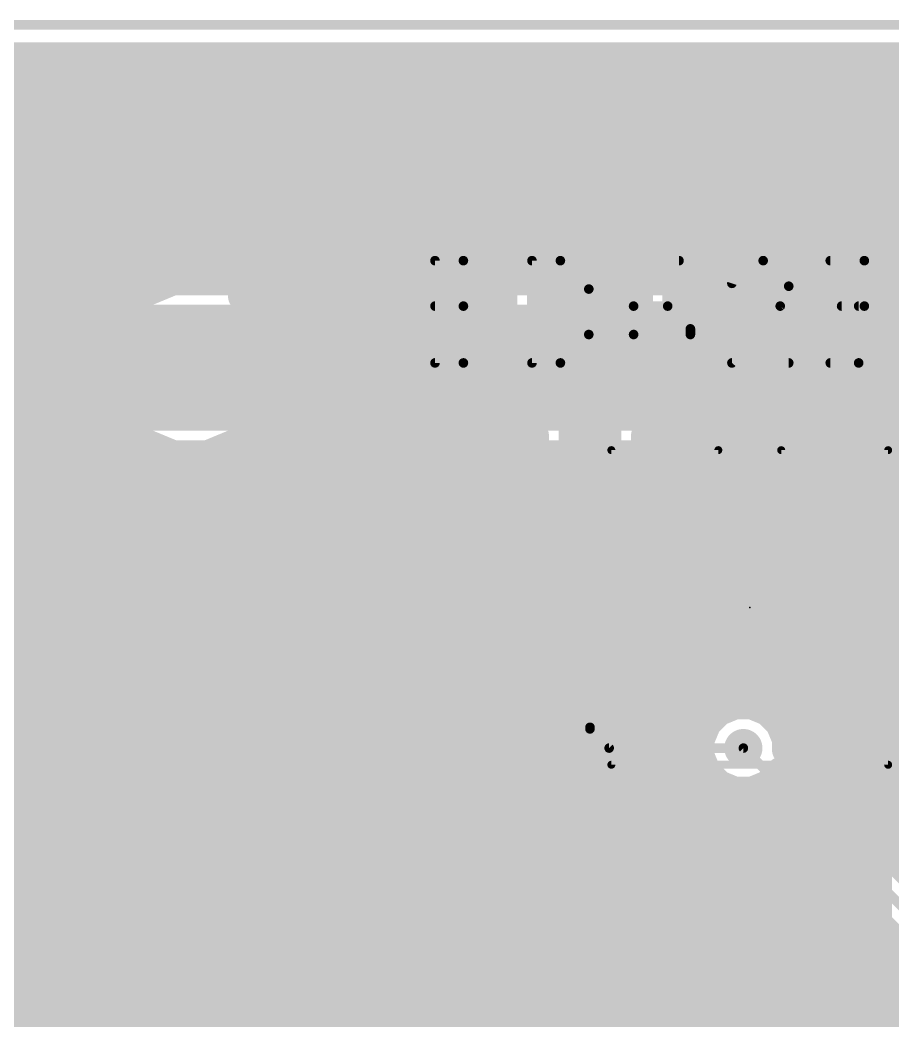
# Model space of a CAD drawing. Extents: x -50 to 50, y 0 to 88.
# Drawn here: x -24.3 to -10.42, y 72.17 to 88.08 of the extents above; entities that cross this region are included whole.
import ezdxf

# ---------------------------------------------------------------- set-up
doc = ezdxf.new("R2010")
doc.units = 0
for name, color, linetype in [('1', 12, 'CONTINUOUS'), ('16', 132, 'CONTINUOUS'), ('18', 110, 'CONTINUOUS'), ('20', 31, 'CONTINUOUS'), ('21', 253, 'CONTINUOUS'), ('23', 53, 'CONTINUOUS')]:
    doc.layers.add(name, color=color, linetype=linetype)

# ---------------------------------------------------------------- blocks, each defined once
blk = doc.blocks.new('RECT')
blk.add_solid([(-0.5, -0.5), (0.5, -0.5), (-0.5, 0.5), (0.5, 0.5)])
blk = doc.blocks.new('ROUNDV')
at = {"const_width": 0.5}
blk.add_lwpolyline([(0, -0.25, 1), (0, 0.25, 1), (0, -0.25)], format="xyb", dxfattribs=at)

msp = doc.modelspace()

# ---------------------------------------------------------------- linework, layer by layer
at = {"layer": '1'}
for points, const_width in [([(-49.4738, 87.4738), (49.4738, 87.4738)], 0.5), ([(-49.4738, 87), (49.4738, 87)], 0.5), ([(-49.4738, 86.5), (49.4738, 86.5)], 0.5), ([(-14.961, 86.4924), (-25.679, 86.4924)], 0.5), ([(-14.4456, 86.2789), (-14.961, 86.4924)], 0.5), ([(-14.0511, 85.8844), (-14.4456, 86.2789)], 0.5), ([(-14.1667, 86), (49.4738, 86)], 0.5), ([(-25.4, 85.09), (-15.24, 85.09)], 2), ([(-15.24, 85.09), (-15.24, 82.55)], 2), ([(-13.8376, 85.369), (-14.0511, 85.8844)], 0.5), ([(-13.8919, 85.5), (49.4738, 85.5)], 0.5), ([(-13.8376, 82.271), (-13.8376, 85.369)], 0.5), ([(-13.8376, 85), (49.4738, 85)], 0.5), ([(-13.8376, 84.5), (43.7423, 84.5)], 0.5), ([(-13.8376, 84), (43.3036, 84)], 0.5), ([(-24.8191, 83.6876), (-23.7057, 83.6876)], 0.5), ([(-23.7057, 83.6876), (-24.0489, 83.3444)], 0.5), ([(-20.4011, 83.3444), (-20.7443, 83.6876)], 0.5), ([(-20.7443, 83.6876), (-16.6424, 83.6876)], 0.5), ([(-16.6424, 83.6876), (-16.6424, 82.271)], 0.5), ([(-25.0067, 83.5), (-23.8933, 83.5)], 0.5), ([(-20.5567, 83.5), (-16.6424, 83.5)], 0.5), ([(-13.8376, 83.5), (9.1267, 83.5)], 0.5), ([(-29.21, 76.2), (-22.86, 82.55)], 2), ([(-24.0489, 83.3444), (-29.8909, 77.5024)], 0.5), ([(-22.86, 82.55), (-21.59, 82.55)], 2), ([(-20.1876, 82.829), (-20.4011, 83.3444)], 0.5), ([(-25.5067, 83), (-24.3933, 83)], 0.5), ([(-20.2584, 83), (-16.6424, 83)], 0.5), ([(-13.8376, 83), (8.8285, 83)], 0.5), ([(-20.1876, 82.271), (-20.1876, 82.829)], 0.5), ([(-15.24, 82.55), (-15.24, 80.645)], 1), ([(-20.1876, 82.5), (-16.6424, 82.5)], 0.5), ([(-13.8376, 82.5), (8.7576, 82.5)], 0.5), ([(-20.4011, 81.7556), (-20.1876, 82.271)], 0.5), ([(-16.6424, 82.271), (-16.4289, 81.7556)], 0.5), ([(-14.0511, 81.7556), (-13.8376, 82.271)], 0.5), ([(-20.2999, 82), (-16.5301, 82)], 0.5), ([(-13.9499, 82), (8.8699, 82)], 0.5), ([(-20.7956, 81.3611), (-20.4011, 81.7556)], 0.5), ([(-16.4289, 81.7556), (-16.1424, 81.4691)], 0.5), ([(-14.3376, 81.4691), (-14.0511, 81.7556)], 0.5), ([(-20.6567, 81.5), (-16.1733, 81.5)], 0.5), ([(-17.3117, 81.3649), (-17.5474, 81.1292)], 0.5), ([(-16.1424, 81.3649), (-17.3117, 81.3649)], 0.5), ([(-16.1424, 81.4691), (-16.1424, 81.3649)], 0.5), ([(-14.3376, 81.3649), (-14.3376, 81.4691)], 0.5), ([(-13.1683, 81.3649), (-14.3376, 81.3649)], 0.5), ([(-14.3067, 81.5), (9.2267, 81.5)], 0.5), ([(-12.9326, 81.1292), (-13.1683, 81.3649)], 0.5), ([(-12.3745, 81.3658), (-12.4683, 81.272)], 0.5), ([(-12.2595, 81.4322), (-12.3745, 81.3658)], 0.5), ([(-12.1314, 81.4665), (-12.2595, 81.4322)], 0.5), ([(-10.16, 81.4665), (-12.1314, 81.4665)], 0.5), ([(-21.311, 81.1476), (-20.7956, 81.3611)], 0.5), ([(-12.4683, 81.272), (-12.5347, 81.157)], 0.5), ([(-27.9076, 75.5191), (-22.2791, 81.1476)], 0.5), ([(-22.2791, 81.1476), (-21.311, 81.1476)], 0.5), ([(-17.5474, 81.1292), (-17.5474, 80.1608)], 0.5), ([(-12.9326, 80.1608), (-12.9326, 81.1292)], 0.5), ([(-12.5347, 81.157), (-12.569, 81.0289)], 0.5), ([(-22.4267, 81), (-17.5474, 81)], 0.5), ([(-12.9326, 81), (-12.569, 81)], 0.5), ([(-12.569, 81.0289), (-12.569, 80.645)], 0.5), ([(-12.569, 80.645), (-10.16, 80.645)], 0.5), ([(-10.16, 80.645), (-12.569, 80.645)], 0.5), ([(-12.569, 80.645), (-12.569, 80.2611)], 0.5), ([(-22.9267, 80.5), (-17.5474, 80.5)], 0.5), ([(-12.9326, 80.5), (-12.569, 80.5)], 0.5), ([(-12.569, 80.2611), (-12.5347, 80.133)], 0.5), ([(-21.869, 80.1424), (-22.3844, 79.9289)], 0.5), ([(-17.529, 80.1424), (-21.869, 80.1424)], 0.5), ([(-17.5474, 80.1608), (-17.529, 80.1424)], 0.5), ([(-13.0834, 80.01), (-12.9326, 80.1608)], 0.5), ([(-12.5347, 80.133), (-12.4683, 80.018)], 0.5), ([(-23.4267, 80), (-22.2127, 80)], 0.5), ([(-12.9326, 79.8592), (-13.0834, 80.01)], 0.5), ([(-13.0734, 80), (-12.4503, 80)], 0.5), ([(-12.4683, 80.018), (-12.3884, 79.9382)], 0.5), ([(-12.3884, 79.9382), (-12.4674, 79.8592)], 0.5), ([(-22.3844, 79.9289), (-22.7789, 79.5344)], 0.5), ([(-12.9326, 79.0074), (-12.9326, 79.8592)], 0.5), ([(-12.4674, 79.8592), (-12.4674, 79.0074)], 0.5), ([(-15.24, 79.375), (-15.24, 78.74)], 1), ([(-10.16, 79.375), (-5.588, 79.375)], 1), ([(-23.9267, 79.5), (-22.7931, 79.5)], 0.5), ([(-22.7789, 79.5344), (-22.9924, 79.019)], 0.5), ([(-21.59, 78.74), (-21.59, 68.58)], 2), ([(-16.51, 78.74), (-21.59, 78.74)], 2), ([(-12.9326, 79.5), (-12.4674, 79.5)], 0.5), ([(-24.4267, 79), (-22.9924, 79)], 0.5), ([(-22.9924, 79.019), (-22.9924, 61.951)], 0.5), ([(-15.24, 78.74), (-16.51, 78.74)], 1), ([(-15.24, 78.105), (-15.24, 78.74)], 1), ([(-12.4674, 79.0074), (-12.9326, 79.0074)], 0.5), ([(-24.9267, 78.5), (-22.9924, 78.5)], 0.5), ([(-15.24, 78.105), (-10.16, 78.105)], 1), ([(-25.4267, 78), (-22.9924, 78)], 0.5), ([(-25.9267, 77.5), (-22.9924, 77.5)], 0.5), ([(-20.1876, 69.2867), (-20.1876, 77.3376)], 0.5), ([(-20.1876, 77.3376), (-17.529, 77.3376)], 0.5), ([(-17.529, 77.3376), (-17.5474, 77.3192)], 0.5), ([(-17.5474, 77.3192), (-17.5474, 76.3508)], 0.5), ([(-26.4267, 77), (-22.9924, 77)], 0.5), ([(-20.1876, 77), (-17.5474, 77)], 0.5), ([(-15.24, 76.8096), (-15.24, 76.835)], 0.1524), ([(-15.24, 76.8096), (-14.9352, 76.5048)], 0.1524), ([(-26.9267, 76.5), (-22.9924, 76.5)], 0.5), ([(-20.1876, 76.5), (-17.5474, 76.5)], 0.5), ([(-17.5474, 76.3508), (-17.3117, 76.1151)], 0.5), ([(-14.9352, 76.5048), (-12.8016, 76.5048)], 0.1524), ([(-17.3117, 76.1151), (-15.2223, 76.1151)], 0.5), ([(-15.2223, 76.1151), (-15.1334, 76.0262)], 0.5), ([(-12.2034, 76.1051), (-12.1993, 76.1151)], 0.5), ([(-12.1993, 76.1151), (-10.6894, 76.1151)], 0.5), ([(-10.6894, 76.1151), (-10.6894, 65.8989)], 0.5), ([(-27.4267, 76), (-22.9924, 76)], 0.5), ([(-20.1876, 76), (-13.2947, 76)], 0.5), ([(-15.1334, 76.0262), (-13.3209, 76.0262)], 0.5), ([(-13.3209, 76.0262), (-13.2013, 75.9066)], 0.5), ([(-12.4019, 75.9066), (-12.2034, 76.1051)], 0.5), ([(-12.3085, 76), (-10.6894, 76)], 0.5), ([(-13.2013, 75.9066), (-12.942, 75.7992)], 0.5), ([(-12.942, 75.7992), (-12.6612, 75.7992)], 0.5), ([(-12.6612, 75.7992), (-12.4019, 75.9066)], 0.5), ([(-27.9076, 75.5), (-22.9924, 75.5)], 0.5), ([(-20.1876, 75.5), (-10.6894, 75.5)], 0.5), ([(-28.0409, 75), (-22.9924, 75)], 0.5), ([(-20.1876, 75), (-10.6894, 75)], 0.5), ([(-49.4738, 74.5), (-22.9924, 74.5)], 0.5), ([(-20.1876, 74.5), (-10.6894, 74.5)], 0.5), ([(-49.4738, 74), (-22.9924, 74)], 0.5), ([(-20.1876, 74), (-10.6894, 74)], 0.5), ([(-49.4738, 73.5), (-22.9924, 73.5)], 0.5), ([(-20.1876, 73.5), (-10.6894, 73.5)], 0.5), ([(-49.4738, 73), (-22.9924, 73)], 0.5), ([(-20.1876, 73), (-10.6894, 73)], 0.5), ([(-49.4738, 72.5), (-22.9924, 72.5)], 0.5), ([(-20.1876, 72.5), (-10.6894, 72.5)], 0.5), ([(-49.4738, 72), (-22.9924, 72)], 0.5), ([(-20.1876, 72), (-10.6894, 72)], 0.5)]:
    msp.add_lwpolyline(points, dxfattribs=dict(at, const_width=const_width))
for points, const_width in [([(-14.9132, 86.6079, 1), (-15.0089, 86.3769)], 0.25), ([(-14.961, 86.3674, 1), (-14.961, 86.6174)], 0.25), ([(-14.3572, 86.3673, 1), (-14.534, 86.1905)], 0.25), ([(-14.4934, 86.1634, 1), (-14.3978, 86.3944)], 0.25), ([(-14.1667, 86.125, 1), (-14.1667, 85.875)], 0.25), ([(-14.74, 85.09, 1), (-15.74, 85.09)], 1), ([(-15.24, 84.59, 1), (-15.24, 85.59)], 1), ([(-13.9356, 85.9322, 1), (-14.1666, 85.8366)], 0.25), ([(-14.1395, 85.796, 1), (-13.9627, 85.9728)], 0.25), ([(-13.8919, 85.625, 1), (-13.8919, 85.375)], 0.25), ([(-13.7126, 85.369, 1), (-13.9626, 85.369)], 0.25), ([(-13.9531, 85.3211, 1), (-13.7221, 85.4168)], 0.25), ([(-13.8376, 85.125, 1), (-13.8376, 84.875)], 0.25), ([(-13.8376, 84.625, 1), (-13.8376, 84.375)], 0.25), ([(-13.8376, 84.125, 1), (-13.8376, 83.875)], 0.25), ([(-23.6173, 83.5992, 1), (-23.7941, 83.776)], 0.25), ([(-23.7057, 83.5626, 1), (-23.7057, 83.8126)], 0.25), ([(-20.6559, 83.776, 1), (-20.8327, 83.5992)], 0.25), ([(-20.7443, 83.8126, 1), (-20.7443, 83.5626)], 0.25), ([(-16.5174, 83.6876, 1), (-16.7674, 83.6876)], 0.25), ([(-16.6424, 83.5626, 1), (-16.6424, 83.8126)], 0.25), ([(-23.8933, 83.375, 1), (-23.8933, 83.625)], 0.25), ([(-20.5567, 83.625, 1), (-20.5567, 83.375)], 0.25), ([(-16.6424, 83.375, 1), (-16.6424, 83.625)], 0.25), ([(-13.8376, 83.625, 1), (-13.8376, 83.375)], 0.25), ([(-24.1373, 83.4328, 1), (-23.9605, 83.256)], 0.25), ([(-23.9605, 83.256, 1), (-24.1373, 83.4328)], 0.25), ([(-22.86, 83.05, 1), (-22.86, 82.05)], 1), ([(-22.5064, 82.1964, 1), (-23.2136, 82.9036)], 1), ([(-21.59, 82.05, 1), (-21.59, 83.05)], 1), ([(-20.2856, 83.3922, 1), (-20.5166, 83.2966)], 0.25), ([(-20.4895, 83.256, 1), (-20.3127, 83.4328)], 0.25), ([(-24.3933, 82.875, 1), (-24.3933, 83.125)], 0.25), ([(-20.2584, 83.125, 1), (-20.2584, 82.875)], 0.25), ([(-16.6424, 82.875, 1), (-16.6424, 83.125)], 0.25), ([(-13.8376, 83.125, 1), (-13.8376, 82.875)], 0.25), ([(-20.0626, 82.829, 1), (-20.3126, 82.829)], 0.25), ([(-15.74, 82.55, 1), (-14.74, 82.55)], 1), ([(-14.99, 82.55, 1), (-15.49, 82.55)], 0.5), ([(-20.3031, 82.7811, 1), (-20.0721, 82.8768)], 0.25), ([(-20.1876, 82.625, 1), (-20.1876, 82.375)], 0.25), ([(-16.6424, 82.375, 1), (-16.6424, 82.625)], 0.25), ([(-13.8376, 82.625, 1), (-13.8376, 82.375)], 0.25), ([(-20.0721, 82.2232, 1), (-20.3031, 82.3189)], 0.25), ([(-16.5269, 82.3189, 1), (-16.7579, 82.2232)], 0.25), ([(-13.7221, 82.2232, 1), (-13.9531, 82.3189)], 0.25), ([(-20.2999, 82.125, 1), (-20.2999, 81.875)], 0.25), ([(-20.3126, 82.271, 1), (-20.0626, 82.271)], 0.25), ([(-16.7674, 82.271, 1), (-16.5174, 82.271)], 0.25), ([(-16.5301, 81.875, 1), (-16.5301, 82.125)], 0.25), ([(-13.9499, 82.125, 1), (-13.9499, 81.875)], 0.25), ([(-13.9626, 82.271, 1), (-13.7126, 82.271)], 0.25), ([(-20.3127, 81.6672, 1), (-20.4895, 81.844)], 0.25), ([(-16.3405, 81.844, 1), (-16.5173, 81.6672)], 0.25), ([(-13.9627, 81.6672, 1), (-14.1395, 81.844)], 0.25), ([(-20.5166, 81.8034, 1), (-20.2856, 81.7078)], 0.25), ([(-16.5444, 81.7078, 1), (-16.3134, 81.8034)], 0.25), ([(-14.1666, 81.8034, 1), (-13.9356, 81.7078)], 0.25), ([(-20.6567, 81.625, 1), (-20.6567, 81.375)], 0.25), ([(-17.3117, 81.4899, 1), (-17.3117, 81.2399)], 0.25), ([(-17.2233, 81.2765, 1), (-17.4001, 81.4533)], 0.25), ([(-16.0174, 81.4691, 1), (-16.2674, 81.4691)], 0.25), ([(-16.2308, 81.3807, 1), (-16.054, 81.5575)], 0.25), ([(-16.1733, 81.375, 1), (-16.1733, 81.625)], 0.25), ([(-16.1424, 81.2399, 1), (-16.1424, 81.4899)], 0.25), ([(-14.2126, 81.4691, 1), (-14.4626, 81.4691)], 0.25), ([(-14.426, 81.5575, 1), (-14.2492, 81.3807)], 0.25), ([(-14.3376, 81.4899, 1), (-14.3376, 81.2399)], 0.25), ([(-14.3067, 81.625, 1), (-14.3067, 81.375)], 0.25), ([(-13.0799, 81.4533, 1), (-13.2567, 81.2765)], 0.25), ([(-13.1683, 81.2399, 1), (-13.1683, 81.4899)], 0.25), ([(-12.2861, 81.2774, 1), (-12.4629, 81.4542)], 0.25), ([(-12.2919, 81.5529, 1), (-12.2272, 81.3114)], 0.25), ([(-12.197, 81.3239, 1), (-12.322, 81.5404)], 0.25), ([(-12.1314, 81.5915, 1), (-12.1314, 81.3415)], 0.25), ([(-12.099, 81.3458, 1), (-12.1637, 81.5872)], 0.25), ([(-20.884, 81.4495, 1), (-20.7072, 81.2727)], 0.25), ([(-20.7478, 81.2456, 1), (-20.8434, 81.4766)], 0.25), ([(-16.2674, 81.3649, 1), (-16.0174, 81.3649)], 0.25), ([(-14.4626, 81.3649, 1), (-14.2126, 81.3649)], 0.25), ([(-12.5567, 81.3604, 1), (-12.3799, 81.1836)], 0.25), ([(-12.36, 81.2095, 1), (-12.5766, 81.3345)], 0.25), ([(-12.437, 81.4741, 1), (-12.312, 81.2575)], 0.25), ([(-22.2791, 81.2726, 1), (-22.2791, 81.0226)], 0.25), ([(-22.1907, 81.0592, 1), (-22.3675, 81.236)], 0.25), ([(-21.3589, 81.2631, 1), (-21.2632, 81.0321)], 0.25), ([(-21.311, 81.0226, 1), (-21.311, 81.2726)], 0.25), ([(-17.4224, 81.1292, 1), (-17.6724, 81.1292)], 0.25), ([(-17.6358, 81.2176, 1), (-17.459, 81.0408)], 0.25), ([(-12.8076, 81.1292, 1), (-13.0576, 81.1292)], 0.25), ([(-13.021, 81.0408, 1), (-12.8442, 81.2176)], 0.25), ([(-12.6429, 81.2195, 1), (-12.4264, 81.0945)], 0.25), ([(-12.4139, 81.1247, 1), (-12.6554, 81.1894)], 0.25), ([(-22.4267, 81.125, 1), (-22.4267, 80.875)], 0.25), ([(-17.5474, 80.875, 1), (-17.5474, 81.125)], 0.25), ([(-12.9326, 81.125, 1), (-12.9326, 80.875)], 0.25), ([(-12.444, 81.0289, 1), (-12.694, 81.0289)], 0.25), ([(-12.6897, 81.0612, 1), (-12.4483, 80.9965)], 0.25), ([(-12.569, 80.875, 1), (-12.569, 81.125)], 0.25), ([(-15.49, 80.645, 1), (-14.99, 80.645)], 0.5), ([(-12.569, 80.77, 1), (-12.569, 80.52)], 0.25), ([(-12.569, 80.77, 1), (-12.569, 80.52)], 0.25), ([(-12.444, 80.645, 1), (-12.694, 80.645)], 0.25), ([(-22.9267, 80.625, 1), (-22.9267, 80.375)], 0.25), ([(-17.5474, 80.375, 1), (-17.5474, 80.625)], 0.25), ([(-12.9326, 80.625, 1), (-12.9326, 80.375)], 0.25), ([(-12.694, 80.645, 1), (-12.444, 80.645)], 0.25), ([(-12.569, 80.375, 1), (-12.569, 80.625)], 0.25), ([(-12.4483, 80.2935, 1), (-12.6897, 80.2288)], 0.25), ([(-21.869, 80.2674, 1), (-21.869, 80.0174)], 0.25), ([(-21.8211, 80.0269, 1), (-21.9168, 80.2579)], 0.25), ([(-17.459, 80.2492, 1), (-17.6358, 80.0724)], 0.25), ([(-17.6174, 80.054, 1), (-17.4406, 80.2308)], 0.25), ([(-17.529, 80.0174, 1), (-17.529, 80.2674)], 0.25), ([(-12.8442, 80.0724, 1), (-13.021, 80.2492)], 0.25), ([(-12.694, 80.2611, 1), (-12.444, 80.2611)], 0.25), ([(-12.4264, 80.1955, 1), (-12.6429, 80.0705)], 0.25), ([(-23.4267, 80.125, 1), (-23.4267, 79.875)], 0.25), ([(-22.2127, 79.875, 1), (-22.2127, 80.125)], 0.25), ([(-17.6724, 80.1608, 1), (-17.4224, 80.1608)], 0.25), ([(-12.995, 80.0984, 1), (-13.1718, 79.9216)], 0.25), ([(-13.1718, 80.0984, 1), (-12.995, 79.9216)], 0.25), ([(-13.0734, 80.125, 1), (-13.0734, 79.875)], 0.25), ([(-13.0576, 80.1608, 1), (-12.8076, 80.1608)], 0.25), ([(-12.6554, 80.1006, 1), (-12.4139, 80.1653)], 0.25), ([(-12.3799, 80.1064, 1), (-12.5567, 79.9296)], 0.25), ([(-12.5766, 79.9555, 1), (-12.36, 80.0805)], 0.25), ([(-12.3, 79.8498, 1), (-12.4768, 80.0265)], 0.25), ([(-12.4503, 79.875, 1), (-12.4503, 80.125)], 0.25), ([(-22.4322, 80.0444, 1), (-22.3366, 79.8134)], 0.25), ([(-22.296, 79.8405, 1), (-22.4728, 80.0173)], 0.25), ([(-12.8076, 79.8592, 1), (-13.0576, 79.8592)], 0.25), ([(-13.021, 79.7708, 1), (-12.8442, 79.9476)], 0.25), ([(-12.3424, 79.8592, 1), (-12.5924, 79.8592)], 0.25), ([(-12.5558, 79.9476, 1), (-12.379, 79.7708)], 0.25), ([(-12.4768, 79.8498, 1), (-12.3, 80.0265)], 0.25), ([(-14.99, 79.375, 1), (-15.49, 79.375)], 0.5), ([(-10.16, 79.625, 1), (-10.16, 79.125)], 0.5), ([(-23.9267, 79.625, 1), (-23.9267, 79.375)], 0.25), ([(-22.8673, 79.6228, 1), (-22.6905, 79.446)], 0.25), ([(-22.6634, 79.4866, 1), (-22.8944, 79.5822)], 0.25), ([(-22.7931, 79.375, 1), (-22.7931, 79.625)], 0.25), ([(-21.09, 78.74, 1), (-22.09, 78.74)], 1), ([(-21.59, 79.24, 1), (-21.59, 78.24)], 1), ([(-16.51, 78.24, 1), (-16.51, 79.24)], 1), ([(-12.9326, 79.625, 1), (-12.9326, 79.375)], 0.25), ([(-12.4674, 79.375, 1), (-12.4674, 79.625)], 0.25), ([(-22.8674, 79.019, 1), (-23.1174, 79.019)], 0.25), ([(-22.9924, 78.875, 1), (-22.9924, 79.125)], 0.25), ([(-16.51, 78.99, 1), (-16.51, 78.49)], 0.5), ([(-14.99, 78.74, 1), (-15.49, 78.74)], 0.5), ([(-15.24, 78.49, 1), (-15.24, 78.99)], 0.5), ([(-12.9326, 79.1324, 1), (-12.9326, 78.8824)], 0.25), ([(-12.4674, 78.8824, 1), (-12.4674, 79.1324)], 0.25), ([(-23.1079, 79.0668, 1), (-22.8769, 78.9711)], 0.25), ([(-13.0576, 79.0074, 1), (-12.8076, 79.0074)], 0.25), ([(-12.5924, 79.0074, 1), (-12.3424, 79.0074)], 0.25), ([(-15.49, 78.74, 1), (-14.99, 78.74)], 0.5), ([(-22.9924, 78.375, 1), (-22.9924, 78.625)], 0.25), ([(-15.24, 78.355, 1), (-15.24, 77.855)], 0.5), ([(-15.49, 78.105, 1), (-14.99, 78.105)], 0.5), ([(-22.9924, 77.875, 1), (-22.9924, 78.125)], 0.25), ([(-22.9924, 77.375, 1), (-22.9924, 77.625)], 0.25), ([(-20.0626, 77.3376, 1), (-20.3126, 77.3376)], 0.25), ([(-20.1876, 77.4626, 1), (-20.1876, 77.2126)], 0.25), ([(-17.4224, 77.3192, 1), (-17.6724, 77.3192)], 0.25), ([(-17.6358, 77.4076, 1), (-17.459, 77.2308)], 0.25), ([(-17.4406, 77.2492, 1), (-17.6174, 77.426)], 0.25), ([(-17.529, 77.2126, 1), (-17.529, 77.4626)], 0.25), ([(-22.9924, 76.875, 1), (-22.9924, 77.125)], 0.25), ([(-20.1876, 77.125, 1), (-20.1876, 76.875)], 0.25), ([(-17.5474, 76.875, 1), (-17.5474, 77.125)], 0.25), ([(-15.2019, 76.835, 1), (-15.2781, 76.835)], 0.0762), ([(-15.2781, 76.8096, 1), (-15.2019, 76.8096)], 0.0762), ([(-15.2131, 76.8365, 1), (-15.2669, 76.7827)], 0.0762), ([(-22.9924, 76.375, 1), (-22.9924, 76.625)], 0.25), ([(-20.1876, 76.625, 1), (-20.1876, 76.375)], 0.25), ([(-17.5474, 76.375, 1), (-17.5474, 76.625)], 0.25), ([(-17.459, 76.4392, 1), (-17.6358, 76.2624)], 0.25), ([(-14.9352, 76.5429, 1), (-14.9352, 76.4667)], 0.0762), ([(-14.9621, 76.4779, 1), (-14.9083, 76.5317)], 0.0762), ([(-12.8016, 76.4667, 1), (-12.8016, 76.5429)], 0.0762), ([(-17.6724, 76.3508, 1), (-17.4224, 76.3508)], 0.25), ([(-17.3117, 76.2401, 1), (-17.3117, 75.9901)], 0.25), ([(-15.134, 76.2035, 1), (-15.3107, 76.0267)], 0.25), ([(-15.2223, 75.9901, 1), (-15.2223, 76.2401)], 0.25), ([(-12.1993, 76.2401, 1), (-12.1993, 75.9901)], 0.25), ([(-12.0838, 76.0673, 1), (-12.3148, 76.1629)], 0.25), ([(-10.5644, 76.1151, 1), (-10.8144, 76.1151)], 0.25), ([(-10.6894, 75.9901, 1), (-10.6894, 76.2401)], 0.25), ([(-22.9924, 75.875, 1), (-22.9924, 76.125)], 0.25), ([(-20.1876, 76.125, 1), (-20.1876, 75.875)], 0.25), ([(-17.4001, 76.0267, 1), (-17.2233, 76.2035)], 0.25), ([(-15.1334, 76.1512, 1), (-15.1334, 75.9012)], 0.25), ([(-15.2218, 75.9378, 1), (-15.0451, 76.1146)], 0.25), ([(-13.2325, 76.1146, 1), (-13.4093, 75.9378)], 0.25), ([(-13.3209, 75.9012, 1), (-13.3209, 76.1512)], 0.25), ([(-13.2947, 75.875, 1), (-13.2947, 76.125)], 0.25), ([(-12.3085, 76.125, 1), (-12.3085, 75.875)], 0.25), ([(-12.3189, 76.1529, 1), (-12.0879, 76.0573)], 0.25), ([(-12.115, 76.0167, 1), (-12.2918, 76.1935)], 0.25), ([(-10.6894, 75.875, 1), (-10.6894, 76.125)], 0.25), ([(-13.1535, 76.0221, 1), (-13.2491, 75.7911)], 0.25), ([(-13.2897, 75.8182, 1), (-13.1129, 75.995)], 0.25), ([(-12.942, 75.9242, 1), (-12.942, 75.6742)], 0.25), ([(-12.6612, 75.6742, 1), (-12.6612, 75.9242)], 0.25), ([(-12.4903, 75.995, 1), (-12.3135, 75.8182)], 0.25), ([(-12.3541, 75.7911, 1), (-12.4497, 76.0221)], 0.25), ([(-12.9898, 75.6837, 1), (-12.8941, 75.9147)], 0.25), ([(-12.7091, 75.9147, 1), (-12.6134, 75.6837)], 0.25), ([(-22.9924, 75.375, 1), (-22.9924, 75.625)], 0.25), ([(-20.1876, 75.625, 1), (-20.1876, 75.375)], 0.25), ([(-10.6894, 75.375, 1), (-10.6894, 75.625)], 0.25), ([(-22.9924, 74.875, 1), (-22.9924, 75.125)], 0.25), ([(-20.1876, 75.125, 1), (-20.1876, 74.875)], 0.25), ([(-10.6894, 74.875, 1), (-10.6894, 75.125)], 0.25), ([(-22.9924, 74.375, 1), (-22.9924, 74.625)], 0.25), ([(-20.1876, 74.625, 1), (-20.1876, 74.375)], 0.25), ([(-10.6894, 74.375, 1), (-10.6894, 74.625)], 0.25), ([(-22.9924, 73.875, 1), (-22.9924, 74.125)], 0.25), ([(-20.1876, 74.125, 1), (-20.1876, 73.875)], 0.25), ([(-10.6894, 73.875, 1), (-10.6894, 74.125)], 0.25), ([(-22.9924, 73.375, 1), (-22.9924, 73.625)], 0.25), ([(-20.1876, 73.625, 1), (-20.1876, 73.375)], 0.25), ([(-10.6894, 73.375, 1), (-10.6894, 73.625)], 0.25), ([(-22.9924, 72.875, 1), (-22.9924, 73.125)], 0.25), ([(-20.1876, 73.125, 1), (-20.1876, 72.875)], 0.25), ([(-10.6894, 72.875, 1), (-10.6894, 73.125)], 0.25), ([(-22.9924, 72.375, 1), (-22.9924, 72.625)], 0.25), ([(-20.1876, 72.625, 1), (-20.1876, 72.375)], 0.25), ([(-10.6894, 72.375, 1), (-10.6894, 72.625)], 0.25), ([(-22.9924, 71.875, 1), (-22.9924, 72.125)], 0.25), ([(-20.1876, 72.125, 1), (-20.1876, 71.875)], 0.25), ([(-10.6894, 71.875, 1), (-10.6894, 72.125)], 0.25)]:
    msp.add_lwpolyline(points, format="xyb", dxfattribs=dict(at, const_width=const_width))
at = {"layer": '16'}
for points, const_width in [([(-49.4738, 87.4738), (49.4738, 87.4738)], 0.5), ([(-49.4738, 87), (49.4738, 87)], 0.5), ([(-49.4738, 86.5), (49.4738, 86.5)], 0.5), ([(-49.4738, 86), (49.4738, 86)], 0.5), ([(-49.4738, 85.5), (49.4738, 85.5)], 0.5), ([(-49.4738, 85), (49.4738, 85)], 0.5), ([(-43.7423, 84.5), (43.7423, 84.5)], 0.5), ([(-43.3035, 84), (43.3036, 84)], 0.5), ([(-21.869, 83.9524), (-22.3844, 83.7389)], 0.5), ([(-9.042, 83.9524), (-21.869, 83.9524)], 0.5), ([(-22.3844, 83.7389), (-22.7789, 83.3444)], 0.5), ([(-43.0964, 83.5), (-22.6233, 83.5)], 0.5), ([(-22.7789, 83.3444), (-22.9924, 82.829)], 0.5), ([(-21.59, 82.55), (-8.763, 82.55)], 2), ([(-43.05, 83), (-22.9215, 83)], 0.5), ([(-22.9924, 82.829), (-22.9924, 82.271)], 0.5), ([(-43.0964, 82.5), (-22.9924, 82.5)], 0.5), ([(-22.9924, 82.271), (-22.7789, 81.7556)], 0.5), ([(-43.3036, 82), (-22.8801, 82)], 0.5), ([(-22.7789, 81.7556), (-22.3844, 81.3611)], 0.5), ([(-43.7423, 81.5), (-22.5233, 81.5)], 0.5), ([(-22.3844, 81.3611), (-21.869, 81.1476)], 0.5), ([(-21.869, 81.1476), (-9.3439, 81.1476)], 0.5), ([(-49.4738, 81), (-9.1963, 81)], 0.5), ([(-49.4738, 80.5), (-8.6963, 80.5)], 0.5), ([(-49.4738, 80), (-8.1963, 80)], 0.5), ([(-49.4738, 79.5), (-7.6963, 79.5)], 0.5), ([(-49.4738, 79), (-7.1963, 79)], 0.5), ([(-49.4738, 78.5), (-6.6963, 78.5)], 0.5), ([(-49.4738, 78), (-5.9331, 78)], 0.5), ([(-28.1409, 77.5), (28.1409, 77.5)], 0.5), ([(-13.2013, 77.103), (-13.3998, 76.9045)], 0.5), ([(-12.942, 77.2104), (-13.2013, 77.103)], 0.5), ([(-12.6612, 77.2104), (-12.942, 77.2104)], 0.5), ([(-12.4019, 77.103), (-12.6612, 77.2104)], 0.5), ([(-12.2034, 76.9045), (-12.4019, 77.103)], 0.5), ([(-27.9076, 77), (-13.3043, 77)], 0.5), ([(-12.2989, 77), (27.9076, 77)], 0.5), ([(-13.3998, 76.9045), (-13.5072, 76.6452)], 0.5), ([(-12.096, 76.6452), (-12.2034, 76.9045)], 0.5), ([(-13.5072, 76.6452), (-13.5072, 76.3644)], 0.5), ([(-12.096, 76.476), (-12.096, 76.6452)], 0.5), ([(-27.9076, 76.5), (-13.5072, 76.5)], 0.5), ([(-12.096, 76.5), (9.8271, 76.5)], 0.5), ([(-3.6118, 67.9918), (-12.096, 76.476)], 0.5), ([(-13.5072, 76.3644), (-13.3998, 76.1051)], 0.5), ([(-12.8016, 76.5048), (-3.81, 67.5132)], 0.1524), ([(-27.9076, 76), (-13.2947, 76)], 0.5), ([(-13.3998, 76.1051), (-13.2013, 75.9066)], 0.5), ([(-11.62, 76), (9.5052, 76)], 0.5), ([(-13.2013, 75.9066), (-12.942, 75.7992)], 0.5), ([(-12.942, 75.7992), (-12.7728, 75.7992)], 0.5), ([(-12.7728, 75.7992), (-6.8577, 69.8841)], 0.5), ([(-27.9076, 75.5), (-12.4736, 75.5)], 0.5), ([(-11.12, 75.5), (9.6108, 75.5)], 0.5), ([(-28.0409, 75), (-11.9736, 75)], 0.5), ([(-10.62, 75), (10.4292, 75)], 0.5), ([(-49.4738, 74.5), (-11.4736, 74.5)], 0.5), ([(-49.4738, 74), (-10.9736, 74)], 0.5), ([(-49.4738, 73.5), (-10.4736, 73.5)], 0.5), ([(-49.4738, 73), (-9.9736, 73)], 0.5), ([(-49.4738, 72.5), (-9.4736, 72.5)], 0.5), ([(-49.4738, 72), (-8.9736, 72)], 0.5)]:
    msp.add_lwpolyline(points, dxfattribs=dict(at, const_width=const_width))
for points, const_width in [([(-21.869, 84.0774, 1), (-21.869, 83.8274)], 0.25), ([(-21.8211, 83.8369, 1), (-21.9168, 84.0679)], 0.25), ([(-22.4322, 83.8544, 1), (-22.3366, 83.6234)], 0.25), ([(-22.296, 83.6505, 1), (-22.4728, 83.8273)], 0.25), ([(-22.6233, 83.375, 1), (-22.6233, 83.625)], 0.25), ([(-22.8673, 83.4328, 1), (-22.6905, 83.256)], 0.25), ([(-22.6634, 83.2966, 1), (-22.8944, 83.3922)], 0.25), ([(-21.59, 83.05, 1), (-21.59, 82.05)], 1), ([(-22.9215, 82.875, 1), (-22.9215, 83.125)], 0.25), ([(-22.8674, 82.829, 1), (-23.1174, 82.829)], 0.25), ([(-23.1079, 82.8768, 1), (-22.8769, 82.7811)], 0.25), ([(-22.9924, 82.375, 1), (-22.9924, 82.625)], 0.25), ([(-22.8769, 82.3189, 1), (-23.1079, 82.2232)], 0.25), ([(-23.1174, 82.271, 1), (-22.8674, 82.271)], 0.25), ([(-22.8801, 81.875, 1), (-22.8801, 82.125)], 0.25), ([(-22.6905, 81.844, 1), (-22.8673, 81.6672)], 0.25), ([(-22.8944, 81.7078, 1), (-22.6634, 81.8034)], 0.25), ([(-22.5233, 81.375, 1), (-22.5233, 81.625)], 0.25), ([(-22.3366, 81.4766, 1), (-22.4322, 81.2456)], 0.25), ([(-22.4728, 81.2727, 1), (-22.296, 81.4495)], 0.25), ([(-21.869, 81.2726, 1), (-21.869, 81.0226)], 0.25), ([(-21.9168, 81.0321, 1), (-21.8211, 81.2631)], 0.25), ([(-13.2491, 77.2185, 1), (-13.1535, 76.9875)], 0.25), ([(-13.1129, 77.0146, 1), (-13.2897, 77.1914)], 0.25), ([(-12.942, 77.3354, 1), (-12.942, 77.0854)], 0.25), ([(-12.8941, 77.0949, 1), (-12.9898, 77.3259)], 0.25), ([(-12.6134, 77.3259, 1), (-12.7091, 77.0949)], 0.25), ([(-12.6612, 77.0854, 1), (-12.6612, 77.3354)], 0.25), ([(-12.3135, 77.1914, 1), (-12.4903, 77.0146)], 0.25), ([(-12.4497, 76.9875, 1), (-12.3541, 77.2185)], 0.25), ([(-13.3043, 76.875, 1), (-13.3043, 77.125)], 0.25), ([(-12.2989, 77.125, 1), (-12.2989, 76.875)], 0.25), ([(-13.4882, 76.9929, 1), (-13.3114, 76.8161)], 0.25), ([(-13.2843, 76.8567, 1), (-13.5153, 76.9523)], 0.25), ([(-12.0879, 76.9523, 1), (-12.3189, 76.8567)], 0.25), ([(-12.2918, 76.8161, 1), (-12.115, 76.9929)], 0.25), ([(-13.3822, 76.6452, 1), (-13.6322, 76.6452)], 0.25), ([(-11.971, 76.6452, 1), (-12.221, 76.6452)], 0.25), ([(-13.6227, 76.693, 1), (-13.3917, 76.5973)], 0.25), ([(-13.5072, 76.375, 1), (-13.5072, 76.625)], 0.25), ([(-12.096, 76.625, 1), (-12.096, 76.375)], 0.25), ([(-12.0076, 76.5644, 1), (-12.1844, 76.3877)], 0.25), ([(-12.2115, 76.5973, 1), (-11.9805, 76.693)], 0.25), ([(-13.3917, 76.4123, 1), (-13.6227, 76.3166)], 0.25), ([(-12.7747, 76.5317, 1), (-12.8285, 76.4779)], 0.0762), ([(-12.221, 76.476, 1), (-11.971, 76.476)], 0.25), ([(-13.6322, 76.3644, 1), (-13.3822, 76.3644)], 0.25), ([(-13.3114, 76.1935, 1), (-13.4882, 76.0167)], 0.25), ([(-13.5153, 76.0573, 1), (-13.2843, 76.1529)], 0.25), ([(-13.2947, 75.875, 1), (-13.2947, 76.125)], 0.25), ([(-11.62, 76.125, 1), (-11.62, 75.875)], 0.25), ([(-13.1535, 76.0221, 1), (-13.2491, 75.7911)], 0.25), ([(-13.2897, 75.8182, 1), (-13.1129, 75.995)], 0.25), ([(-12.942, 75.9242, 1), (-12.942, 75.6742)], 0.25), ([(-12.6845, 75.8876, 1), (-12.8612, 75.7108)], 0.25), ([(-12.7728, 75.6742, 1), (-12.7728, 75.9242)], 0.25), ([(-12.9898, 75.6837, 1), (-12.8941, 75.9147)], 0.25), ([(-12.4736, 75.375, 1), (-12.4736, 75.625)], 0.25), ([(-11.12, 75.625, 1), (-11.12, 75.375)], 0.25), ([(-11.9736, 74.875, 1), (-11.9736, 75.125)], 0.25), ([(-10.62, 75.125, 1), (-10.62, 74.875)], 0.25), ([(-11.4736, 74.375, 1), (-11.4736, 74.625)], 0.25), ([(-10.9736, 73.875, 1), (-10.9736, 74.125)], 0.25), ([(-10.4736, 73.375, 1), (-10.4736, 73.625)], 0.25)]:
    msp.add_lwpolyline(points, format="xyb", dxfattribs=dict(at, const_width=const_width))
at = {"layer": '20', "const_width": 0.1524}
msp.add_lwpolyline([(50, 88), (-50, 88)], dxfattribs=at)
at = {"layer": '21'}
for points, const_width in [([(-17.7038, 82.6262), (-17.7038, 84.2518)], 0.1524), ([(-17.7038, 84.2518), (-17.2522, 84.2518)], 0.1524), ([(-16.1618, 82.6262), (-16.1618, 84.2518)], 0.1524), ([(-16.1618, 84.2518), (-15.7102, 84.2518)], 0.1524), ([(-11.4203, 84.2518), (-10.8784, 84.2518)], 0.1524), ([(-15.2587, 83.8002), (-15.2587, 83.0778)], 0.1524), ([(-17.7038, 83.5293), (-17.2522, 83.5293)], 0.1524), ([(-14.5465, 83.5293), (-14.0047, 83.5293)], 0.1524), ([(-14.5465, 83.0778), (-14.5465, 83.5293)], 0.1524), ([(-12.2158, 83.5293), (-12.9834, 82.6262)], 0.1524), ([(-10.8784, 83.5293), (-11.2397, 83.5293)], 0.1524), ([(-13.6434, 83.1681), (-13.6434, 83.0778)], 0.1524), ([(-17.2522, 82.6262), (-17.7038, 82.6262)], 0.1524), ([(-15.7102, 82.6262), (-16.1618, 82.6262)], 0.1524), ([(-12.9834, 82.6262), (-12.0803, 82.6262)], 0.1524), ([(-11.4203, 82.6262), (-10.9687, 82.6262)], 0.1524), ([(-14.9, 76.24), (-14.9, 81.24)], 0.127), ([(-14.9, 81.24), (-13.2, 81.24)], 0.127), ([(-10.5, 81.24), (-12.2, 81.24)], 0.127), ([(-10.5, 81.24), (-10.5, 76.24)], 0.127), ([(-10.5, 76.24), (-14.9, 76.24)], 0.127)]:
    msp.add_lwpolyline(points, dxfattribs=dict(at, const_width=const_width))
for points, const_width in [([(-17.6657, 84.2518, 1), (-17.7419, 84.2518)], 0.0762), ([(-17.7038, 84.2899, 1), (-17.7038, 84.2137)], 0.0762), ([(-17.2522, 83.5293, 1), (-17.2522, 84.2518)], 0.1524), ([(-17.2522, 84.2899, 1), (-17.2522, 84.2137)], 0.0762), ([(-17.2522, 84.2137, 1), (-17.2522, 84.2899)], 0.0762), ([(-16.1237, 84.2518, 1), (-16.1999, 84.2518)], 0.0762), ([(-16.1618, 84.2899, 1), (-16.1618, 84.2137)], 0.0762), ([(-15.2587, 83.8002, 0.4142), (-15.7102, 84.2518)], 0.1524), ([(-15.7102, 84.2899, 1), (-15.7102, 84.2137)], 0.0762), ([(-15.7102, 84.2137, 1), (-15.7102, 84.2899)], 0.0762), ([(-13.8241, 84.2518, 0.4142), (-14.5465, 83.5293)], 0.1524), ([(-13.8241, 84.2137, 1), (-13.8241, 84.2899)], 0.0762), ([(-12.4867, 84.2518, 0.3252), (-12.9834, 83.8906)], 0.1524), ([(-12.0803, 83.8454, 0.4142), (-12.4867, 84.2518)], 0.1524), ([(-12.4867, 84.2899, 1), (-12.4867, 84.2137)], 0.0762), ([(-12.4867, 84.2137, 1), (-12.4867, 84.2899)], 0.0762), ([(-11.4203, 84.2899, 1), (-11.4203, 84.2137)], 0.0762), ([(-10.8784, 83.5293, 1), (-10.8784, 84.2518)], 0.1524), ([(-10.8784, 84.2899, 1), (-10.8784, 84.2137)], 0.0762), ([(-10.8784, 84.2137, 1), (-10.8784, 84.2899)], 0.0762), ([(-15.2206, 83.8002, 1), (-15.2968, 83.8002)], 0.0762), ([(-13.0197, 83.9023, 1), (-12.9472, 83.8788)], 0.0762), ([(-12.2158, 83.5293, 0.2053), (-12.0803, 83.8454)], 0.1524), ([(-12.0422, 83.8454, 1), (-12.1184, 83.8454)], 0.0762), ([(-12.1184, 83.8454, 1), (-12.0422, 83.8454)], 0.0762), ([(-15.2968, 83.8002, 1), (-15.2206, 83.8002)], 0.0762), ([(-17.7038, 83.5674, 1), (-17.7038, 83.4912)], 0.0762), ([(-17.2522, 82.6262, 1), (-17.2522, 83.5293)], 0.1524), ([(-17.2522, 83.5674, 1), (-17.2522, 83.4912)], 0.0762), ([(-17.2522, 83.5674, 1), (-17.2522, 83.4912)], 0.0762), ([(-17.2522, 83.4912, 1), (-17.2522, 83.5674)], 0.0762), ([(-14.5465, 83.5674, 1), (-14.5465, 83.4912)], 0.0762), ([(-14.5084, 83.5293, 1), (-14.5846, 83.5293)], 0.0762), ([(-14.5846, 83.5293, 1), (-14.5084, 83.5293)], 0.0762), ([(-13.6434, 83.1681, 0.4142), (-14.0047, 83.5293)], 0.1524), ([(-14.0047, 83.5674, 1), (-14.0047, 83.4912)], 0.0762), ([(-14.0047, 83.4912, 1), (-14.0047, 83.5674)], 0.0762), ([(-12.2421, 83.5569, 1), (-12.1895, 83.5017)], 0.0762), ([(-12.1867, 83.5046, 1), (-12.2448, 83.554)], 0.0762), ([(-11.2397, 83.5674, 1), (-11.2397, 83.4912)], 0.0762), ([(-10.9687, 82.6262, 1), (-10.9687, 83.5293)], 0.1524), ([(-10.9687, 83.5674, 1), (-10.9687, 83.4912)], 0.0762), ([(-10.8784, 83.5674, 1), (-10.8784, 83.4912)], 0.0762), ([(-10.8784, 83.4912, 1), (-10.8784, 83.5674)], 0.0762), ([(-13.6053, 83.1681, 1), (-13.6815, 83.1681)], 0.0762), ([(-13.6815, 83.1681, 1), (-13.6053, 83.1681)], 0.0762), ([(-15.7102, 82.6262, 0.4142), (-15.2587, 83.0778)], 0.1524), ([(-15.2206, 83.0778, 1), (-15.2968, 83.0778)], 0.0762), ([(-15.2968, 83.0778, 1), (-15.2206, 83.0778)], 0.0762), ([(-14.5465, 83.0778, 1), (-13.6434, 83.0778)], 0.1524), ([(-14.5084, 83.0778, 1), (-14.5846, 83.0778)], 0.0762), ([(-14.5846, 83.0778, 1), (-14.5084, 83.0778)], 0.0762), ([(-13.6053, 83.0778, 1), (-13.6815, 83.0778)], 0.0762), ([(-13.6815, 83.0778, 1), (-13.6053, 83.0778)], 0.0762), ([(-17.7038, 82.6643, 1), (-17.7038, 82.5881)], 0.0762), ([(-17.7419, 82.6262, 1), (-17.6657, 82.6262)], 0.0762), ([(-17.2522, 82.6643, 1), (-17.2522, 82.5881)], 0.0762), ([(-17.2522, 82.5881, 1), (-17.2522, 82.6643)], 0.0762), ([(-16.1618, 82.6643, 1), (-16.1618, 82.5881)], 0.0762), ([(-16.1999, 82.6262, 1), (-16.1237, 82.6262)], 0.0762), ([(-15.7102, 82.6643, 1), (-15.7102, 82.5881)], 0.0762), ([(-15.7102, 82.5881, 1), (-15.7102, 82.6643)], 0.0762), ([(-13.0125, 82.6509, 1), (-12.9544, 82.6015)], 0.0762), ([(-12.9834, 82.6643, 1), (-12.9834, 82.5881)], 0.0762), ([(-12.0803, 82.5881, 1), (-12.0803, 82.6643)], 0.0762), ([(-11.4203, 82.6643, 1), (-11.4203, 82.5881)], 0.0762), ([(-10.9687, 82.6643, 1), (-10.9687, 82.5881)], 0.0762), ([(-10.9687, 82.5881, 1), (-10.9687, 82.6643)], 0.0762), ([(-14.8682, 81.24, 1), (-14.9318, 81.24)], 0.0635), ([(-14.9, 81.2718, 1), (-14.9, 81.2083)], 0.0635), ([(-13.1683, 81.24, 1), (-13.2318, 81.24)], 0.0635), ([(-13.2, 81.24, 1), (-12.2, 81.24)], 0.127), ([(-13.2, 81.2083, 1), (-13.2, 81.2718)], 0.0635), ([(-12.1683, 81.24, 1), (-12.2318, 81.24)], 0.0635), ([(-12.2, 81.2718, 1), (-12.2, 81.2083)], 0.0635), ([(-10.4682, 81.24, 1), (-10.5318, 81.24)], 0.0635), ([(-10.5, 81.2083, 1), (-10.5, 81.2718)], 0.0635), ([(-13.843, 79.375, 1), (-13.843, 80.899, 1), (-13.843, 79.375)], 0.127), ([(-14.9318, 76.24, 1), (-14.8682, 76.24)], 0.0635), ([(-14.9, 76.2718, 1), (-14.9, 76.2083)], 0.0635), ([(-10.5318, 76.24, 1), (-10.4682, 76.24)], 0.0635), ([(-10.5, 76.2083, 1), (-10.5, 76.2718)], 0.0635)]:
    msp.add_lwpolyline(points, format="xyb", dxfattribs=dict(at, const_width=const_width))
at = {"layer": '23'}
msp.add_point((-12.7, 78.74), dxfattribs=at)

# ---------------------------------------------------------------- block references
at = {"layer": '1', "xscale": 3.81, "yscale": 0.635}
for p in [(-15.24, 80.645), (-10.16, 80.645), (-15.24, 79.375), (-10.16, 79.375), (-15.24, 78.105), (-10.16, 78.105), (-15.24, 76.835), (-10.16, 76.835)]:
    msp.add_blockref('RECT', p, dxfattribs=at)
at = {"layer": '18'}
for p, xscale, yscale in [((-21.59, 82.55), 0.7564, 0.7564), ((-21.59, 82.55), 0.7564, 0.7564), ((-12.8016, 76.5048), 0.6064, 0.6064), ((-12.8016, 76.5048), 0.6064, 0.6064)]:
    msp.add_blockref('ROUNDV', p, dxfattribs=dict(at, xscale=xscale, yscale=yscale))

doc.saveas('drawing.dxf')
